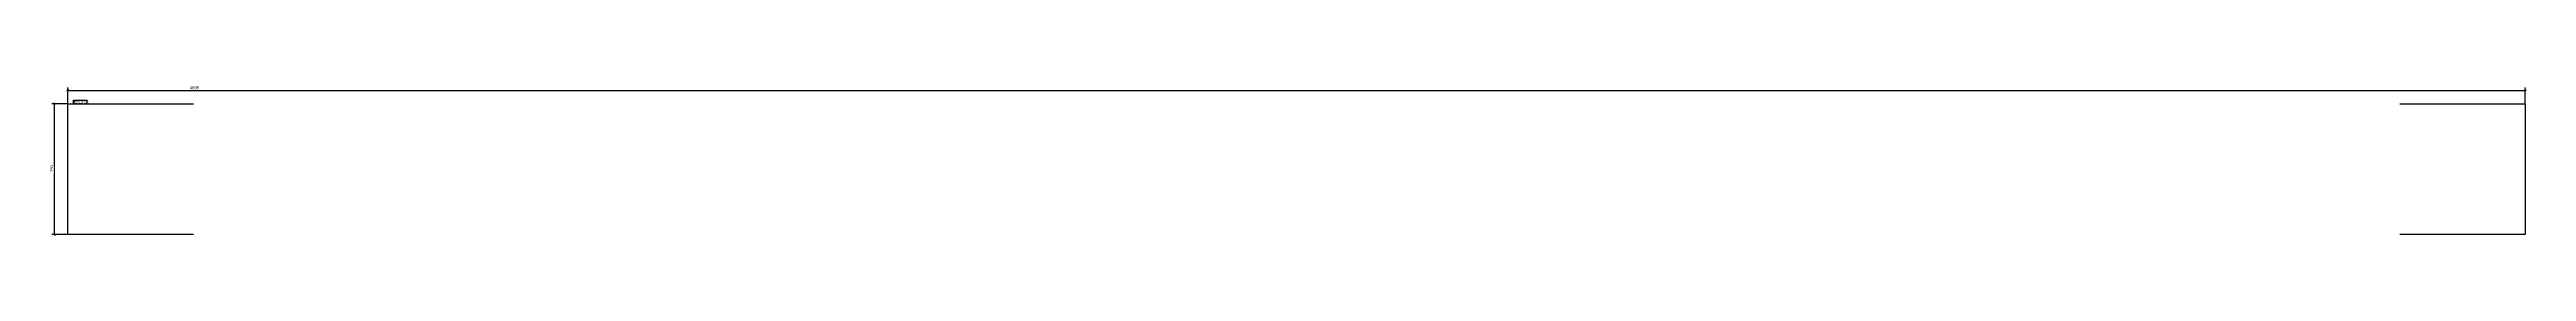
# Model space of a CAD drawing. Header units: millimetres. Extents: x 3 to 4735, y 4 to 292.
import ezdxf

# ---------------------------------------------------------------- set-up
doc = ezdxf.new("R2010")
doc.units = ezdxf.units.MM
for name, color, linetype in [('MÅLSÆTNING', 7, 'Continuous'), ('STÅL', 7, 'Continuous'), ('TEKST', 7, 'Continuous')]:
    doc.layers.add(name, color=color, linetype=linetype)
doc.styles.add('Arial Narrow', font='ARIALN.TTF', dxfattribs={"height": 0.2})

msp = doc.modelspace()

# ---------------------------------------------------------------- linework, layer by layer
at = {"layer": 'MÅLSÆTNING', "color": 7, "linetype": 'Continuous'}
for p, q in [((38.2, 258.3), (38.2, 287.9)), ((4733.2, 258.3), (4733.2, 287.9)), ((36.7, 256.8), (7.5, 256.8)), ((13.7, 254.5), (11.9, 259)), ((12.8, 6.8), (12.8, 256.8)), ((40.4, 283.5), (35.9, 281.7)), ((38.2, 282.6), (4733.2, 282.6)), ((4730.9, 281.7), (4735.4, 283.5)), ((36.7, 6.8), (7.5, 6.8)), ((11.9, 9), (13.7, 4.5))]:
    msp.add_line(p, q, dxfattribs=at)
at = {"layer": 'STÅL', "color": 2, "linetype": 'Continuous'}
for p, q in [((38.2, 6.8), (38.2, 256.8)), ((38.2, 256.8), (278.2, 256.8)), ((4493.2, 256.8), (4733.2, 256.8)), ((4733.2, 256.8), (4733.2, 6.8)), ((278.2, 6.8), (38.2, 6.8)), ((4733.2, 6.8), (4493.2, 6.8))]:
    msp.add_line(p, q, dxfattribs=at)

# ---------------------------------------------------------------- next in the draw order: wipeouts: each hides what was drawn before it
at = {"color": 0}
for points, layer in [([(4500.9, 283.7), (4500.9, 292.1), (270.4, 292.1), (270.4, 283.7)], 'MÅLSÆTNING'), ([(11.7, 138.4), (3.3, 138.4), (3.3, 125.1), (11.7, 125.1)], 'MÅLSÆTNING'), ([(55, 257.8), (55, 263.1), (50.2, 263.1), (50.2, 257.8)], 'TEKST')]:
    msp.add_wipeout(points, dxfattribs=at).dxf.layer = layer

# ---------------------------------------------------------------- next in the draw order: texts
at = {"layer": 'MÅLSÆTNING', "color": 3, "style": 'Arial Narrow'}
msp.add_text('4695', height=5.73, dxfattribs=at).set_placement((271.6, 284.9))
msp.add_text('250', height=5.73, rotation=90.0002, dxfattribs=at).set_placement((10.5, 126.3))

# ---------------------------------------------------------------- next in the draw order: wipeouts: each hides what was drawn before it
at = {"color": 0}
msp.add_wipeout([(55, 257.8), (55, 263.1), (50.2, 263.1), (50.2, 257.8)], dxfattribs=at).dxf.layer = 'TEKST'

# ---------------------------------------------------------------- next in the draw order: wipeouts: each hides what was drawn before it
msp.add_wipeout([(74.3, 257.8), (74.3, 261.6), (56.5, 261.6), (56.5, 257.8)], dxfattribs=at).dxf.layer = 'TEKST'

# ---------------------------------------------------------------- next in the draw order: wipeouts: each hides what was drawn before it
msp.add_wipeout([(74.3, 257.8), (74.3, 261.6), (56.5, 261.6), (56.5, 257.8)], dxfattribs=at).dxf.layer = 'TEKST'

# ---------------------------------------------------------------- next in the draw order: linework, layer by layer
at = {"layer": 'TEKST', "color": 7, "linetype": 'Continuous'}
for p, q in [((49.3, 264), (75.2, 264)), ((49.3, 256.9), (49.3, 264)), ((49.3, 256.9), (75.2, 256.9)), ((75.2, 256.9), (75.2, 264))]:
    msp.add_line(p, q, dxfattribs=at)

# ---------------------------------------------------------------- next in the draw order: texts
at = {"layer": 'TEKST', "color": 3, "style": 'Arial Narrow'}
for s, height, p in [('f2', 5.01, (50.2, 257.8)), ('FL35*250', 3.58, (56.5, 257.8))]:
    msp.add_text(s, height=height, dxfattribs=at).set_placement(p)

doc.saveas('drawing.dxf')
